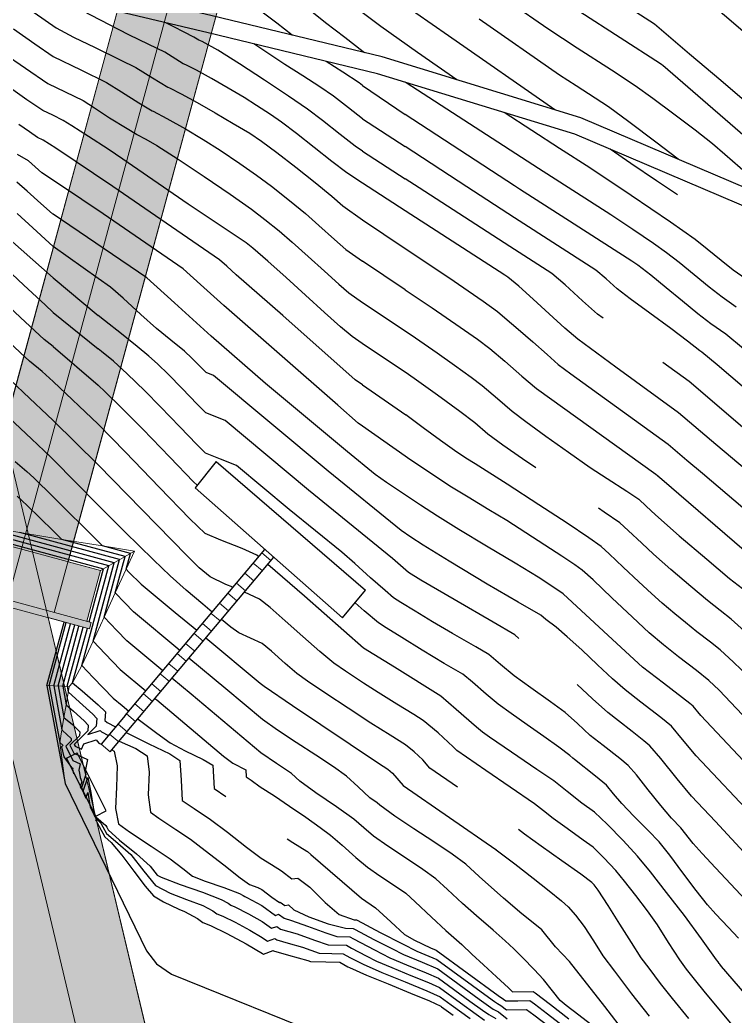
# Model space of a CAD drawing. Extents: x -367 to 63045, y 275 to 109039.
# Drawn here: x 62247.2 to 62279.84, y 108515.49 to 108560.96 of the extents above; entities that cross this region are included whole.
import ezdxf

# ---------------------------------------------------------------- set-up
doc = ezdxf.new("R2010")
doc.units = 0
doc.header["$LTSCALE"] = 25.401856
doc.header["$MEASUREMENT"] = 0
for name, pattern in [('NASCOSTA', [9.525, 6.35, -3.175]), ('TRATTEGGIATA', [19.05, 12.7, -6.35]), ('TRATTOPUNTO2', [12.7, 6.35, -3.175, 0, -3.175])]:
    doc.linetypes.add(name, pattern=pattern)
for name, color, linetype in [('Bâti', 7, 'Continuous'), ('CANALISATION', 2, 'Continuous'), ('curve livello 5m', 7, 'Continuous'), ('LIN010TR', 2, 'NASCOSTA'), ('LIN018CO', 6, 'Continuous'), ('LIN025CO', 7, 'Continuous'), ('Strade', 7, 'Continuous'), ('TRATTCOLO-30', 253, 'Continuous'), ('TRATTCOLO-32', 255, 'Continuous')]:
    doc.layers.add(name, color=color, linetype=linetype)
doc.layers.add('Colori bordi', color=5, linetype='Continuous', plot=False)
doc.layers.add('no_plot', color=5, linetype='Continuous', plot=False)

# ---------------------------------------------------------------- blocks, each defined once
blk = doc.blocks.new('CONTORNO')
at = {"layer": 'Colori bordi', "lineweight": 0, "ltscale": 2, "flags": 128}
blk.add_lwpolyline([(25.446, -93.474), (-6.877, 42.135), (-4.985, 41.623), (-4.907, 41.912), (-5.109, 41.967), (-4.481, 44.283), (-5.968, 44.686), (9.426, 101.471, 0.76503), (-27.561, 123.114)], format="xyb", dxfattribs=at)
blk.add_lwpolyline([(-28.746, 115.78, -0.121281), (-20.708, 100.164), (-8.908, 50.657), (5.179, 102.622, 0.76503), (-24.477, 119.975)], format="xyb", close=True, dxfattribs=at)

msp = doc.modelspace()

# ---------------------------------------------------------------- hatches: boundary and pattern name
at = {"layer": 'TRATTCOLO-30', "linetype": 'Continuous', "lineweight": 0}
h = msp.add_hatch(color=256, dxfattribs=at)
h.dxf.hatch_style = 1
h.paths.add_polyline_path([(62255.618, 108567.60308), (62253.49464, 108568.17871), (62246.45095, 108542.19609), (62247.51741, 108537.7218)])
h.paths.add_polyline_path([(62257.74136, 108567.02745), (62255.618, 108567.60308), (62247.51741, 108537.7218), (62248.48209, 108533.67453), (62250.37377, 108533.1617), (62250.45227, 108533.45125), (62250.24958, 108533.5062), (62250.87754, 108535.82259), (62249.39119, 108536.22553)])
h.paths.add_polyline_path([(62264.78505, 108593.01007, 0.57322675), (62237.94189, 108620.34774), (62238.07891, 108618.10925, -0.5801113), (62262.66169, 108593.5857), (62255.618, 108567.60308), (62257.74136, 108567.02745)])
h.paths.add_polyline_path([(62262.66169, 108593.5857, 0.5801113), (62238.07891, 108618.10925), (62238.2166, 108615.85984, -0.58879846), (62260.53833, 108594.16132), (62253.49464, 108568.17871), (62255.618, 108567.60308)], flags=17)
h.paths.add_polyline_path([(62238.2166, 108615.85984), (62238.07891, 108618.10925, 0.12807728), (62229.34016, 108613.0836), (62222.92094, 108606.77538, -0.01736414), (62224.50007, 108605.05271), (62226.61273, 108607.31883), (62230.88217, 108611.51445, -0.12150113)])
h.paths.add_polyline_path([(62238.07891, 108618.10925), (62237.94189, 108620.34774, 0.13333201), (62227.79815, 108614.65274), (62223.52871, 108610.45712), (62221.40669, 108608.22325, -0.01556613), (62222.92094, 108606.77538), (62229.34016, 108613.0836, -0.12807728)])
h.paths.add_polyline_path([(62222.86049, 108606.71598), (62222.92094, 108606.77538, 0.01556613), (62221.40669, 108608.22325), (62219.28451, 108605.98922, 0.16643137), (62214.67893, 108592.36589), (62216.88055, 108592.71849, -0.19770368)])
h.paths.add_polyline_path([(62222.38489, 108602.78389), (62224.50007, 108605.05271, 0.01736281), (62222.92107, 108606.77525, 0.19880472), (62216.88055, 108592.71849), (62219.08961, 108593.07229, -0.14715619)])
h.paths.add_polyline_path([(62219.09237, 108591.75514, -0.01850569), (62219.08961, 108593.07229), (62216.88055, 108592.71849, 0.01312038), (62216.89405, 108591.66913), (62217.17802, 108584.41134, -0.03208113), (62219.38186, 108584.35616)])
h.paths.add_polyline_path([(62216.89405, 108591.66913, -0.01312038), (62216.88055, 108592.71849), (62214.67893, 108592.36589, 0.00881775), (62214.69574, 108591.58311), (62214.98523, 108584.18412, -0.03208112), (62217.17802, 108584.41134)])
h = msp.add_hatch(color=256, dxfattribs=at)
h.dxf.hatch_style = 1
h.paths.add_polyline_path([(62258.35528, 108492.25288), (62255.35921, 108491.53876), (62267.86702, 108439.0627), (62270.86309, 108439.77682)])
h.paths.add_polyline_path([(62255.35921, 108491.53876), (62252.36314, 108490.82464), (62264.87095, 108438.34858), (62267.86702, 108439.0627)])
h.paths.add_polyline_path([(62243.4551, 108541.48202), (62240.45903, 108540.7679), (62252.36314, 108490.82464), (62255.35921, 108491.53876)])
h.paths.add_polyline_path([(62246.45117, 108542.19614), (62243.4551, 108541.48202), (62255.35921, 108491.53876), (62258.35528, 108492.25288)])

# ---------------------------------------------------------------- linework, layer by layer
at = {"layer": 'Bâti', "color": 2, "linetype": 'Continuous'}
for p, q in [((62256.15037, 108540.81018), (62255.18837, 108539.59818)), ((62256.15037, 108540.81018), (62262.97237, 108534.92318)), ((62255.18837, 108539.59818), (62261.92036, 108533.67218)), ((62252.00161, 108529.20819), (62258.37812, 108536.79032)), ((62252.41536, 108528.86119), (62258.78356, 108536.43343)), ((62261.92036, 108533.67218), (62262.97237, 108534.92318)), ((62252.00161, 108529.20819), (62250.90587, 108527.89351)), ((62251.31936, 108527.54619), (62252.41536, 108528.86119)), ((62249.32336, 108527.26618), (62249.80755, 108527.50928)), ((62250.65436, 108524.61518), (62249.32336, 108527.26618)), ((62251.13855, 108524.85828), (62249.80755, 108527.50928)), ((62250.65436, 108524.61518), (62251.13855, 108524.85828))]:
    msp.add_line(p, q, dxfattribs=at)
at = {"layer": 'CANALISATION', "linetype": 'Continuous', "lineweight": 0}
for p, q in [((62258.64688, 108536.27935), (62258.23339, 108536.62666)), ((62258.26097, 108535.81991), (62257.84748, 108536.16723)), ((62257.87507, 108535.36048), (62257.46158, 108535.7078)), ((62257.48916, 108534.90105), (62257.07567, 108535.24836)), ((62257.10325, 108534.44162), (62256.68977, 108534.78893)), ((62256.71735, 108533.98218), (62256.30386, 108534.3295)), ((62256.33144, 108533.52275), (62255.91795, 108533.87007)), ((62255.94554, 108533.06332), (62255.53205, 108533.41063)), ((62255.55963, 108532.60389), (62255.14614, 108532.9512)), ((62255.17372, 108532.14445), (62254.76024, 108532.49177)), ((62254.78782, 108531.68502), (62254.37433, 108532.03233)), ((62254.40191, 108531.22559), (62253.98842, 108531.5729)), ((62254.01601, 108530.76615), (62253.60252, 108531.11347)), ((62253.6301, 108530.30672), (62253.21661, 108530.65404)), ((62253.24419, 108529.84729), (62252.83071, 108530.1946)), ((62252.85829, 108529.38786), (62252.4448, 108529.73517)), ((62252.47211, 108528.92866), (62252.05862, 108529.27597)), ((62252.08766, 108528.468), (62251.67592, 108528.81384)), ((62251.70351, 108528.00709), (62251.29002, 108528.35441))]:
    msp.add_line(p, q, dxfattribs=at)
at = {"layer": 'curve livello 5m', "color": 2}
for q in [(62249.50516, 108533.39717), (62249.10844, 108528.55117)]:
    msp.add_line((62248.7372, 108530.56435), q, dxfattribs=at)
at = {"layer": 'curve livello 5m', "color": 2, "flags": 128}
for points in [[(62271.61348, 108556.86153), (62266.75437, 108560.23492), (62263.77354, 108562.32335), (62263.27203, 108562.70993), (62262.81238, 108563.06279), (62257.77775, 108566.3869), (62257.5745, 108566.52212), (62257.53691, 108566.54594), (62253.29598, 108569.1476), (62252.45119, 108569.59749), (62251.45859, 108570.10807), (62250.76441, 108570.48452), (62249.80642, 108571.10236), (62248.84818, 108571.76419), (62248.041, 108572.36203), (62247.53621, 108572.78793), (62247.02047, 108573.44268), (62246.45197, 108574.31558), (62246.14089, 108574.95533), (62245.62049, 108576.0921), (62245.17926, 108577.05957)], [(62262.83828, 108554.97675), (62262.49644, 108555.19994), (62261.81021, 108555.72556), (62261.0107, 108556.36306), (62260.32067, 108556.8919), (62259.46292, 108557.48411), (62258.3667, 108558.21259), (62257.22393, 108558.95156), (62256.22653, 108559.57524), (62255.50964, 108559.97974), (62255.36945, 108560.03584), (62255.13924, 108560.17821), (62254.69087, 108560.39706), (62254.21873, 108560.64107), (62253.86205, 108560.83077)], [(62262.83828, 108546.17936), (62262.82106, 108546.19092), (62262.35555, 108546.51614), (62261.83258, 108546.95595), (62261.09691, 108547.61176), (62260.23863, 108548.39094), (62259.34786, 108549.20091), (62258.5147, 108549.94905), (62257.82927, 108550.54276), (62257.52894, 108550.77803), (62254.8823, 108552.55132), (62251.88841, 108554.61089), (62251.22527, 108555.05438), (62250.32908, 108555.63815), (62249.56745, 108556.12782), (62249.16885, 108556.37647), (62248.69192, 108556.60762), (62248.2358, 108556.83014), (62247.51384, 108557.31872), (62246.27489, 108558.17933)], [(62262.83828, 108554.97675), (62264.77851, 108553.71001)], [(62277.20939, 108552.97177), (62276.24907, 108553.61527), (62275.07982, 108554.40396), (62274.1392, 108555.05676)], [(62273.81835, 108547.34337), (62273.56224, 108547.53288), (62272.87184, 108548.13909), (62272.07943, 108548.86351), (62271.47913, 108549.38225), (62269.55617, 108550.61845), (62265.41758, 108553.29277), (62264.77851, 108553.71001)], [(62248.71451, 108549.19037), (62245.78325, 108551.78203)], [(62248.71451, 108549.19037), (62250.76857, 108547.46227)], [(62269.97243, 108532.72714), (62269.78345, 108532.88557), (62268.79908, 108533.46951), (62267.02273, 108534.49637), (62265.48972, 108535.3922), (62264.93504, 108535.73334), (62264.20168, 108536.38051), (62260.37349, 108539.49271), (62256.55747, 108542.67448), (62255.68634, 108543.02243), (62255.29945, 108543.40802), (62254.59122, 108544.14358), (62253.97241, 108544.77606), (62253.47534, 108545.25429), (62253.086, 108545.61387), (62252.54943, 108546.05785), (62251.83563, 108546.62363), (62251.05165, 108547.23839), (62250.76857, 108547.46227)], [(62264.77851, 108544.87499), (62262.83828, 108546.17936)], [(62280.29407, 108542.28048), (62277.74622, 108544.45829), (62276.54858, 108545.32486)], [(62270.74673, 108540.51995), (62270.14102, 108540.9214), (62269.24059, 108541.55535), (62268.55905, 108542.05734), (62267.95577, 108542.57461), (62267.27248, 108543.0905), (62266.25152, 108543.83603), (62265.19917, 108544.58753), (62264.77851, 108544.87499)], [(62248.71451, 108540.89855), (62248.59463, 108541.02104), (62247.7294, 108541.83883), (62245.41036, 108544.0002)], [(62248.71451, 108540.89855), (62250.76857, 108538.80377)], [(62255.97184, 108533.92907), (62255.53899, 108534.28823), (62254.78513, 108534.93399), (62254.05587, 108535.57958), (62253.28927, 108536.31307), (62251.97981, 108537.59869), (62250.76857, 108538.80377)], [(62280.27605, 108533.05266), (62279.66645, 108533.60342), (62279.15836, 108534.00323), (62278.58074, 108534.45508), (62277.82077, 108535.09348), (62276.90709, 108535.87926), (62276.11379, 108536.57669), (62275.57906, 108537.074), (62274.96409, 108537.65567), (62274.58387, 108538.00303), (62273.86954, 108538.49), (62273.59965, 108538.66507)], [(62250.02438, 108531.49055), (62251.25788, 108536.04066), (62243.44006, 108538.16001), (62243.36952, 108537.89981)], [(62267.16494, 108525.94163), (62265.91382, 108526.80457), (62265.59083, 108527.17924), (62265.19471, 108527.54416), (62264.7957, 108527.87203), (62264.10202, 108528.30658), (62263.21465, 108528.85726), (62262.17756, 108529.53564), (62261.16307, 108530.21109), (62260.32959, 108530.77719), (62259.83551, 108531.12752), (62259.29635, 108531.58628), (62258.68252, 108532.13687), (62258.24628, 108532.49575), (62257.72404, 108532.73434), (62257.19476, 108532.97507), (62256.81914, 108533.24627), (62256.38998, 108533.5873)], [(62250.02438, 108531.49055), (62250.54521, 108530.94038), (62251.45904, 108529.9971), (62251.45904, 108529.9971), (62251.86377, 108529.66015), (62252.16719, 108529.40508)], [(62289.22848, 108512.37942), (62285.87711, 108516.33888), (62285.4518, 108516.85421), (62285.09327, 108517.3402), (62283.76276, 108518.95065), (62281.71887, 108521.37706), (62278.94731, 108524.36083), (62277.84607, 108525.52564), (62277.19414, 108526.31193), (62276.44988, 108527.2367), (62275.94986, 108527.82547), (62275.67377, 108528.05182), (62275.13887, 108528.47817), (62274.51765, 108528.95898), (62274.02821, 108529.3395), (62273.32705, 108529.97102), (62272.63457, 108530.61782)], [(62252.58054, 108529.0576), (62252.60047, 108529.04085), (62253.43969, 108528.39864), (62254.05143, 108527.96217), (62254.05143, 108527.96217), (62254.74585, 108527.5963), (62255.56198, 108527.1994), (62256.00083, 108526.94256), (62256.00083, 108526.94256), (62256.03398, 108526.41295), (62256.0639, 108525.87022), (62256.0639, 108525.87022), (62256.60215, 108525.50541)], [(62277.73302, 108515.37874), (62276.98351, 108516.28258), (62276.43991, 108516.97617), (62275.91298, 108517.66538), (62275.56078, 108518.14344), (62275.10597, 108518.83701), (62274.57747, 108519.68735), (62274.04892, 108520.53775), (62273.594, 108521.23152), (62273.4025, 108521.48203), (62273.29835, 108521.58855), (62272.80035, 108521.9605), (62271.93723, 108522.57298), (62270.98834, 108523.24425), (62270.23302, 108523.79254), (62269.95934, 108524.0087)], [(62259.39499, 108523.57039), (62259.65317, 108523.4155), (62260.2966, 108523.00725), (62260.2966, 108523.00725), (62260.31341, 108522.99398), (62260.32326, 108522.99514), (62260.47463, 108522.86225), (62262.7882, 108520.86529), (62263.43324, 108520.42416), (62264.12389, 108519.78197), (62264.74582, 108519.21313), (62264.74582, 108519.21313), (62265.20938, 108518.95682), (62265.93519, 108518.59885), (62265.93519, 108518.59885), (62266.1947, 108518.48914), (62269.02002, 108516.43081), (62269.14016, 108516.34479), (62269.20241, 108516.30136), (62269.2681, 108516.26456), (62269.38111, 108516.17443), (62269.92119, 108516.18562), (62270.46952, 108516.19958), (62270.46952, 108516.19958), (62270.68547, 108516.04466), (62271.28504, 108515.58832), (62272.00425, 108515.03011)]]:
    msp.add_lwpolyline(points, dxfattribs=at)
at = {"layer": 'LIN010TR', "linetype": 'TRATTOPUNTO2', "lineweight": 0, "ltscale": 5}
msp.add_line((62246.41623, 108533.65966), (62262.66173, 108593.58567), dxfattribs=at)
at = {"layer": 'LIN010TR', "linetype": 'TRATTOPUNTO2', "lineweight": 0, "ltscale": 5, "flags": 128}
msp.add_lwpolyline([(62244.1533, 108538.5519), (62273.94391, 108413.56645)], dxfattribs=at)
at = {"layer": 'LIN018CO', "color": 2, "lineweight": 0}
for p, q in [((62247.19563, 108537.55634), (62245.06773, 108537.92598)), ((62247.19563, 108537.55634), (62249.10692, 108537.24542)), ((62249.10692, 108537.24542), (62250.97003, 108536.94757)), ((62252.42873, 108536.71208), (62250.97003, 108536.94757)), ((62250.87757, 108535.82257), (62252.42873, 108536.71208)), ((62252.04384, 108535.88233), (62252.42873, 108536.71208)), ((62251.54521, 108534.8074), (62252.04384, 108535.88233)), ((62251.03873, 108533.70346), (62251.54521, 108534.8074)), ((62250.53155, 108532.59701), (62251.03873, 108533.70346)), ((62250.02438, 108531.49055), (62250.53155, 108532.59701)), ((62249.60229, 108530.69791), (62250.02438, 108531.49055)), ((62248.42981, 108530.57702), (62249.44281, 108530.53527)), ((62249.30316, 108529.70095), (62249.44281, 108530.53527)), ((62249.44281, 108530.53527), (62249.60229, 108530.69791)), ((62249.20638, 108529.12292), (62249.30316, 108529.70095)), ((62249.10844, 108528.55117), (62249.20638, 108529.12292)), ((62249.0117, 108527.97132), (62249.10844, 108528.55117)), ((62249.25406, 108526.10721), (62249.0117, 108527.97132))]:
    msp.add_line(p, q, dxfattribs=at)
at = {"layer": 'LIN025CO', "linetype": 'TRATTEGGIATA', "lineweight": 0, "ltscale": 2}
for p, q in [((62244.51655, 108535.06037), (62260.53837, 108594.1613)), ((62248.76326, 108533.90912), (62264.78508, 108593.01005)), ((62234.65089, 108591.70293), (62280.96093, 108397.4108))]:
    msp.add_line(p, q, dxfattribs=at)
at = {"layer": 'LIN025CO', "linetype": 'Continuous', "lineweight": 0}
for p, q in [((62243.65815, 108537.7797), (62250.87757, 108535.82257)), ((62250.24962, 108533.50618), (62250.87757, 108535.82257)), ((62242.82751, 108535.51825), (62250.4523, 108533.45123)), ((62242.74902, 108535.2287), (62250.37381, 108533.16168)), ((62250.37381, 108533.16168), (62250.4523, 108533.45123))]:
    msp.add_line(p, q, dxfattribs=at)
at = {"layer": 'LIN025CO', "color": 2, "linetype": 'Continuous', "lineweight": 0}
msp.add_line((62250.90587, 108527.89351), (62251.31936, 108527.54619), dxfattribs=at)
at = {"layer": 'no_plot'}
for p, q in [((62243.58076, 108537.91465), (62251.01252, 108535.89995)), ((62250.35578, 108533.4774), (62251.01252, 108535.89995)), ((62248.53227, 108530.5728), (62249.31213, 108533.44949)), ((62248.94213, 108530.55591), (62249.69819, 108533.34484)), ((62249.14706, 108530.54746), (62249.89122, 108533.29251)), ((62249.35199, 108530.53902), (62250.08426, 108533.24018)), ((62249.60229, 108530.69791), (62250.27729, 108533.18785)), ((62248.53227, 108530.5728), (62249.01205, 108527.97101)), ((62248.94213, 108530.55591), (62249.20638, 108529.12292)), ((62249.14706, 108530.54746), (62249.30316, 108529.70095)), ((62249.35199, 108530.53902), (62249.39993, 108530.27906))]:
    msp.add_line(p, q, dxfattribs=at)
at = {"layer": 'no_plot', "flags": 128}
for points in [[(62267.14229, 108558.2333), (62265.34556, 108559.48067), (62263.66527, 108560.65791), (62262.88615, 108561.25373), (62261.98212, 108561.95968), (62261.29479, 108562.48158), (62261.29479, 108562.48158), (62260.3443, 108563.14733), (62259.35636, 108563.81872), (62258.43019, 108564.43022), (62257.66503, 108564.91632), (62257.16012, 108565.21149), (62257.16012, 108565.21149), (62257.12855, 108565.22396), (62253.95113, 108567.17575), (62251.89504, 108568.43708), (62251.25458, 108568.77368), (62250.69447, 108569.0711), (62250.69447, 108569.0711), (62247.201, 108571.56379), (62245.90513, 108572.47977)], [(62246.42353, 108570.59655), (62247.23032, 108570.03797), (62248.09451, 108569.44443), (62248.94797, 108568.85543), (62249.72258, 108568.31047), (62250.35019, 108567.84907), (62250.49817, 108567.72679), (62250.58729, 108567.65904), (62250.81153, 108567.53141), (62252.29343, 108566.62742), (62254.13674, 108565.48018), (62255.79386, 108564.45164), (62256.7172, 108563.90375), (62256.78123, 108563.87844), (62257.27083, 108563.58762), (62258.02698, 108563.09919), (62258.90925, 108562.50586), (62259.77719, 108561.90036), (62260.36282, 108561.46254), (62261.15126, 108560.85152), (62262.02488, 108560.16862), (62262.86601, 108559.51517), (62262.91885, 108559.4752)], [(62290.88551, 108552.47752), (62289.5328, 108553.57538), (62289.08778, 108553.9357), (62288.3712, 108554.57614), (62287.76745, 108555.11128), (62287.76745, 108555.11128), (62287.16826, 108555.55791), (62286.38365, 108556.11241), (62285.5075, 108556.71069), (62284.63369, 108557.28864), (62283.85607, 108557.78216), (62283.85607, 108557.78216), (62283.11446, 108558.18915), (62282.46435, 108558.55108), (62282.46435, 108558.55108), (62280.30519, 108560.35738), (62275.58841, 108564.39862)], [(62244.47466, 108563.75078), (62247.84831, 108561.3011), (62248.84959, 108560.59338), (62249.64275, 108560.17774), (62250.62376, 108559.69766), (62251.76582, 108559.14733), (62252.48245, 108558.79164), (62253.2472, 108558.31618), (62253.94048, 108557.89), (62254.02048, 108557.85799), (62254.55961, 108557.58203), (62255.28412, 108557.18736), (62256.10593, 108556.72366), (62256.937, 108556.24062), (62257.68928, 108555.78792), (62258.22151, 108555.43132), (62258.92164, 108554.90758), (62259.78969, 108554.23583), (62260.67535, 108553.53383), (62261.4283, 108552.91932), (62261.93241, 108552.47085), (62262.83828, 108551.83798)], [(62290.82504, 108549.24045), (62290.35152, 108549.45673), (62290.22018, 108549.53988), (62289.96523, 108549.74623), (62288.23436, 108551.151), (62287.13537, 108552.0408), (62286.51695, 108552.5835), (62285.74293, 108553.27974), (62284.95702, 108553.98701), (62284.3029, 108554.56276), (62284.3029, 108554.56276), (62284.03459, 108554.7835), (62283.32342, 108555.17333), (62282.46653, 108555.59067), (62281.77647, 108555.97201), (62281.77647, 108555.97201), (62279.19008, 108558.20032), (62277.76261, 108559.3945), (62276.15614, 108560.77088), (62271.73404, 108563.63544)], [(62290.30681, 108548.14294), (62289.79165, 108548.36253), (62289.28838, 108548.60812), (62289.28838, 108548.60812), (62289.00589, 108548.78696), (62288.45755, 108549.23076), (62287.58514, 108549.93881), (62286.15917, 108551.09335), (62285.67112, 108551.52423), (62285.0752, 108552.06131), (62284.56331, 108552.51426), (62284.56331, 108552.51426), (62283.86382, 108553.10486), (62283.2522, 108553.60804), (62282.91193, 108553.87285), (62282.91193, 108553.87285), (62282.17288, 108554.26088), (62281.44921, 108554.64272), (62281.44921, 108554.64272), (62276.53692, 108558.87491), (62276.49132, 108558.91306), (62276.44001, 108558.95702), (62270.91266, 108562.53753)], [(62262.83828, 108553.50777), (62262.11647, 108553.97903), (62261.43821, 108554.49266), (62260.6298, 108555.13493), (62259.81992, 108555.77843), (62259.13725, 108556.29579), (62259.13725, 108556.29579), (62258.63277, 108556.64132), (62257.99853, 108557.057), (62257.42481, 108557.41814), (62257.42481, 108557.41814), (62256.7066, 108557.84525), (62255.94078, 108558.28464), (62255.25204, 108558.66596), (62254.76506, 108558.91886), (62254.76506, 108558.91886), (62254.65497, 108558.96292), (62253.81085, 108559.48492), (62253.07492, 108559.84565), (62252.16681, 108560.2874), (62252.16681, 108560.2874), (62250.43561, 108561.1821), (62248.8376, 108562.03199)], [(62283.43853, 108551.63237), (62282.93521, 108552.05072), (62282.1983, 108552.64916), (62281.78928, 108552.9622), (62281.78928, 108552.9622), (62281.12194, 108553.31343), (62280.72187, 108553.64087), (62280.0784, 108554.20559), (62279.37728, 108554.82344), (62278.80425, 108555.31025), (62278.80425, 108555.31025), (62278.01265, 108555.93126), (62277.05119, 108556.66244), (62276.08509, 108557.37966), (62275.27956, 108557.95876), (62275.27956, 108557.95876), (62274.19663, 108558.67079), (62272.63101, 108559.67637), (62271.29347, 108560.5483), (62271.29347, 108560.5483), (62269.57199, 108561.74342)], [(62259.62708, 108560.26827), (62258.92975, 108560.81527), (62258.2596, 108561.31915)], [(62277.24175, 108554.60426), (62276.22122, 108555.38375), (62274.99869, 108556.30947), (62274.06983, 108556.98833), (62273.46187, 108557.38806), (62272.58293, 108557.9526), (62271.83202, 108558.44211), (62271.83202, 108558.44211), (62268.16318, 108560.98917)], [(62246.90385, 108560.54875), (62247.86897, 108559.86659), (62248.70691, 108559.29046), (62249.96904, 108558.67679), (62251.15406, 108558.09836), (62251.83998, 108557.67999), (62252.63035, 108557.1732), (62253.22599, 108556.81708), (62253.27589, 108556.79711), (62253.90402, 108556.46716), (62254.75162, 108555.98892), (62255.56441, 108555.50585), (62256.3319, 108555.01371), (62257.23051, 108554.41162), (62257.99065, 108553.88022), (62258.67336, 108553.36586), (62259.50223, 108552.71657), (62260.22862, 108552.12713), (62260.84757, 108551.58021), (62261.56046, 108550.9325), (62262.07346, 108550.48595), (62262.83828, 108549.95162)], [(62246.42601, 108559.46659), (62248.47135, 108558.0603), (62249.25562, 108557.6777), (62250.07566, 108557.28026), (62250.59883, 108556.94495), (62251.29027, 108556.49937), (62252.08559, 108556.0025), (62252.51151, 108555.74416), (62252.53131, 108555.73623), (62252.9442, 108555.51419), (62253.43953, 108555.22378), (62254.42387, 108554.59745), (62255.60703, 108553.81577), (62256.78651, 108553.01443), (62257.75979, 108552.32912), (62258.38044, 108551.85598), (62259.02895, 108551.33495), (62259.62233, 108550.8184), (62260.34717, 108550.16411), (62261.09387, 108549.48471), (62261.75284, 108548.89281), (62262.2145, 108548.50104), (62262.83828, 108548.06525)], [(62262.83828, 108556.45049), (62262.1916, 108556.95329), (62261.50409, 108557.48801), (62261.50409, 108557.48801), (62260.88336, 108557.90961), (62260.11175, 108558.40834), (62259.28739, 108558.93427), (62258.50835, 108559.43748), (62257.87273, 108559.86805), (62257.87273, 108559.86805), (62257.87273, 108559.86805)], [(62262.83829, 108557.96688), (62262.68751, 108558.08413), (62261.93969, 108558.57451), (62261.18224, 108559.0707)], [(62264.77851, 108558.14203), (62264.83095, 108558.10563), (62270.87265, 108554.19183), (62274.16582, 108552.08439), (62275.16922, 108551.41351), (62276.1132, 108550.76992), (62276.71456, 108550.3467), (62277.28428, 108549.90024), (62277.97191, 108549.33695), (62278.66347, 108548.77028), (62279.24493, 108548.31364), (62279.89584, 108547.86566)], [(62262.83829, 108557.96688), (62264.77851, 108556.64798)], [(62280.34729, 108549.1271), (62279.75187, 108549.54253), (62279.75187, 108549.54253), (62279.20128, 108549.97931), (62278.56307, 108550.50388), (62278.022, 108550.93242), (62278.022, 108550.93242), (62276.88657, 108551.73149), (62275.10426, 108552.94665), (62273.20975, 108554.21334), (62273.20975, 108554.21334), (62271.83122, 108555.09552), (62269.30214, 108556.73385)], [(62262.83828, 108556.45049), (62264.77851, 108555.179)], [(62280.22397, 108545.95314), (62279.42478, 108546.61131), (62279.42478, 108546.61131), (62278.73799, 108547.08475), (62278.14205, 108547.54926), (62277.43416, 108548.12559), (62276.69116, 108548.73728), (62275.98986, 108549.3079), (62275.40713, 108549.76098), (62275.40713, 108549.76098), (62275.1219, 108549.95544), (62272.5024, 108551.63178), (62269.99818, 108553.24164), (62269.77498, 108553.38587), (62264.77851, 108556.64798)], [(62262.83828, 108544.29843), (62262.4966, 108544.53123), (62262.4966, 108544.53123), (62259.19565, 108547.46779), (62257.06504, 108549.3306), (62256.6335, 108549.72114), (62256.31173, 108550.01092), (62256.31173, 108550.01092), (62251.44115, 108553.3615), (62248.83905, 108555.10172), (62248.26205, 108555.47268), (62248.00025, 108555.59997), (62247.63005, 108555.85343), (62247.14846, 108556.18562)], [(62281.62143, 108542.98836), (62279.02087, 108545.21122), (62278.33034, 108545.78742), (62278.23105, 108545.85587), (62277.67496, 108546.30266), (62276.9058, 108546.87744), (62275.94999, 108547.5755), (62275.05263, 108548.23209), (62274.4588, 108548.68245), (62274.4588, 108548.68245), (62273.9494, 108549.13665), (62273.48727, 108549.54496), (62273.48727, 108549.54496), (62269.77717, 108551.93004), (62267.59628, 108553.33932), (62264.77851, 108555.179)], [(62249.04951, 108553.41246), (62248.20066, 108553.98015), (62247.58351, 108554.52827), (62247.08323, 108554.81501)], [(62248.71451, 108552.08799), (62248.67984, 108552.11119), (62248.14363, 108552.57866), (62247.53345, 108553.14509), (62247.05092, 108553.55788)], [(62262.83828, 108542.41026), (62262.63764, 108542.54633), (62261.71489, 108543.36722), (62256.49644, 108547.92975), (62255.43947, 108548.88628), (62254.65138, 108549.59604), (62254.65138, 108549.59604), (62250.99388, 108552.11211), (62249.04951, 108553.41246)], [(62264.77851, 108552.25133), (62262.83828, 108553.50777)], [(62280.39386, 108540.3834), (62278.96671, 108541.5726), (62277.26588, 108543.0264), (62274.39722, 108545.10206), (62272.66569, 108546.3833), (62272.07443, 108546.89155), (62271.3619, 108547.53659), (62270.62553, 108548.21112), (62269.96274, 108548.80787), (62269.47098, 108549.21954), (62269.47098, 108549.21954), (62269.33517, 108549.30685), (62264.77851, 108552.25133)], [(62248.71451, 108550.62258), (62248.53108, 108550.77955), (62247.78972, 108551.46471), (62247.07284, 108552.12495)], [(62282.68297, 108524.54), (62278.27465, 108529.2028), (62277.92259, 108529.62979), (62277.77202, 108529.75098), (62276.56941, 108530.68178), (62275.6219, 108531.41841), (62275.6219, 108531.41841), (62274.24593, 108532.67147), (62271.99728, 108534.76789), (62271.56958, 108535.05807), (62270.85876, 108535.51575), (62270.85876, 108535.51575), (62269.79735, 108536.16595), (62268.49882, 108536.94306), (62267.22801, 108537.70407), (62266.24979, 108538.30598), (62266.24979, 108538.30598), (62265.47486, 108538.80892), (62264.65576, 108539.35358), (62263.92531, 108539.85067), (62263.41633, 108540.2109), (62263.41633, 108540.2109), (62262.14905, 108541.24116), (62258.40957, 108544.35911), (62255.92785, 108546.5289), (62255.92785, 108546.5289), (62254.24545, 108548.05143), (62252.99102, 108549.18117), (62252.99102, 108549.18117), (62248.71451, 108552.08799)], [(62262.83828, 108551.83798), (62264.77851, 108550.53162)], [(62250.76857, 108549.15297), (62248.71451, 108550.62258)], [(62264.77851, 108550.53162), (62264.78664, 108550.52617), (62266.76743, 108549.19973), (62268.3484, 108548.11936), (62268.99751, 108547.64537), (62269.33691, 108547.36095), (62269.93423, 108546.84879), (62270.61029, 108546.26254), (62271.26255, 108545.68234), (62271.76914, 108545.23372), (62272.35016, 108544.8038), (62276.78555, 108541.59451), (62277.63935, 108540.86471), (62278.35577, 108540.26775), (62280.19483, 108538.69829)], [(62264.77851, 108548.64735), (62262.83828, 108549.95162)], [(62248.71451, 108547.61256), (62248.34511, 108547.95238), (62247.38127, 108548.85643), (62246.54785, 108549.62975)], [(62280.81514, 108524.45041), (62278.06036, 108527.36422), (62277.44764, 108528.11179), (62276.93622, 108528.72763), (62276.93622, 108528.72763), (62276.45545, 108529.11457), (62275.54353, 108529.82038), (62274.82506, 108530.37895), (62274.82506, 108530.37895), (62274.24901, 108530.88817), (62273.55819, 108531.52754), (62272.84049, 108532.19907), (62272.18382, 108532.80476), (62271.67609, 108533.24663), (62271.67609, 108533.24663), (62271.20499, 108533.58524), (62270.97064, 108533.78172), (62269.94151, 108534.38454), (62268.53198, 108535.20538), (62268.53198, 108535.20538), (62266.78942, 108536.25134), (62265.60117, 108536.97967), (62265.60117, 108536.97967), (62265.03754, 108537.35009), (62264.59929, 108537.65323), (62264.59929, 108537.65323), (62261.26127, 108540.36694), (62256.03139, 108544.72757), (62255.69999, 108544.85994), (62255.04797, 108545.52706), (62254.71076, 108545.84578), (62254.08675, 108546.34626), (62253.42312, 108546.87658), (62253.42312, 108546.87658), (62252.71836, 108547.50915), (62251.90673, 108548.25708), (62251.33067, 108548.76629), (62251.33067, 108548.76629), (62250.76857, 108549.15297)], [(62248.71451, 108546.04846), (62248.30549, 108546.37565), (62248.30549, 108546.37565), (62247.21488, 108547.37882), (62245.56876, 108548.9231)], [(62264.77851, 108548.64735), (62266.01111, 108547.82194), (62267.29866, 108546.94208), (62268.07625, 108546.38362), (62268.65027, 108545.95512), (62269.32686, 108545.38258), (62270.10935, 108544.69531), (62270.76934, 108544.13818), (62276.22209, 108540.22277), (62276.30521, 108540.16262), (62276.31199, 108540.15683), (62276.31767, 108540.1521), (62276.49374, 108540.00073), (62280.59508, 108536.47352)], [(62262.83828, 108548.06525), (62264.77851, 108546.76309)], [(62248.71451, 108547.61256), (62250.76857, 108545.94555)], [(62264.77851, 108546.76309), (62265.25479, 108546.44415), (62266.24891, 108545.7648), (62267.03308, 108545.20482), (62267.79386, 108544.64929), (62268.30302, 108544.26486), (62268.98961, 108543.67575), (62269.6642, 108543.09776), (62270.28768, 108542.62874), (62271.20194, 108541.96513), (62272.23968, 108541.22708), (62273.23356, 108540.53474), (62274.00396, 108540.02725), (62274.90231, 108539.44668), (62275.44607, 108539.08141), (62275.78373, 108538.76827), (62276.20796, 108538.37111), (62277.29485, 108537.41556), (62278.54668, 108536.33897), (62279.58791, 108535.4643), (62280.17514, 108535.00367)], [(62248.71451, 108544.45917), (62248.21173, 108544.91812), (62248.21173, 108544.91812), (62247.63048, 108545.38343), (62247.21642, 108545.76429), (62246.59147, 108546.35058)], [(62248.71451, 108546.04846), (62250.76857, 108544.28581)], [(62280.32054, 108520.79188), (62279.64866, 108521.50725), (62278.95069, 108522.2458), (62278.33808, 108522.90039), (62277.92229, 108523.36391), (62277.92229, 108523.36391), (62277.3719, 108524.08391), (62276.94245, 108524.52312), (62276.45963, 108525.09716), (62275.88013, 108525.81959), (62275.33705, 108526.49383), (62274.96349, 108526.9233), (62274.96349, 108526.9233), (62274.57499, 108527.24183), (62273.8223, 108527.84176), (62273.8223, 108527.84176), (62273.23137, 108528.30004), (62272.64136, 108528.8388), (62272.09003, 108529.33942), (62272.09003, 108529.33942), (62271.41647, 108529.83404), (62270.51666, 108530.46453), (62269.75689, 108531.01636), (62269.75689, 108531.01636), (62269.13552, 108531.54001), (62268.59626, 108531.98943), (62268.59626, 108531.98943), (62268.00722, 108532.33885), (62266.94427, 108532.95332), (62266.02693, 108533.48937), (62266.02693, 108533.48937), (62265.23644, 108533.96725), (62264.57749, 108534.37251), (62264.24777, 108534.58358), (62264.24777, 108534.58358), (62263.86279, 108534.91184), (62263.20579, 108535.49819), (62262.48172, 108536.14619), (62261.89553, 108536.65938), (62261.89553, 108536.65938), (62259.48571, 108538.61849), (62257.08355, 108540.62139), (62256.35811, 108540.90769), (62255.67269, 108541.18493), (62255.67269, 108541.18493), (62255.27752, 108541.5715), (62254.49605, 108542.38008), (62253.60894, 108543.30111), (62252.89686, 108544.02505), (62252.89686, 108544.02505), (62252.09181, 108544.79959), (62251.46124, 108545.38195), (62251.46124, 108545.38195), (62250.91849, 108545.82786), (62250.76857, 108545.94555)], [(62248.71451, 108542.67532), (62247.3605, 108543.95509), (62246.71224, 108544.55927)], [(62248.71451, 108544.45917), (62250.76857, 108542.49984)], [(62255.28205, 108539.71621), (62255.11269, 108539.88188), (62254.03227, 108540.99978), (62252.8058, 108542.27316), (62251.8213, 108543.27405), (62251.8213, 108543.27405), (62251.08924, 108543.98272), (62250.76857, 108544.28581)], [(62262.83828, 108544.29843), (62264.81253, 108542.9313)], [(62248.71451, 108542.67532), (62250.76857, 108540.64968)], [(62280.46909, 108530.9673), (62279.76523, 108531.64689), (62279.15777, 108532.20317), (62279.15777, 108532.20317), (62278.72071, 108532.55137), (62278.1008, 108533.03016), (62277.57357, 108533.44586), (62277.57357, 108533.44586), (62277.09486, 108533.84799), (62276.51933, 108534.34296), (62276.01963, 108534.78227), (62276.01963, 108534.78227), (62275.44702, 108535.31192), (62274.74011, 108535.98016), (62274.09846, 108536.58504), (62273.72168, 108536.92465), (62273.72168, 108536.92465), (62273.16743, 108537.31858), (62272.17756, 108537.98373), (62270.89, 108538.82948), (62269.44272, 108539.76522), (62267.97366, 108540.70033), (62267.97366, 108540.70033), (62267.54704, 108540.9586), (62267.04032, 108541.29927), (62266.39944, 108541.76138), (62265.60969, 108542.34354), (62264.81253, 108542.9313), (62264.77851, 108542.95588)], [(62258.09593, 108536.45477), (62258.01254, 108536.52656), (62257.34146, 108536.83246), (62256.36544, 108537.21881), (62255.64539, 108537.50992), (62255.64539, 108537.50992), (62254.94786, 108538.19226), (62253.56849, 108539.61949), (62252.00265, 108541.24521), (62250.76857, 108542.49984)], [(62264.7785, 108541.04382), (62262.83828, 108542.41026)], [(62284.12617, 108525.07128), (62279.11112, 108530.36748), (62278.64909, 108530.80292), (62278.0745, 108531.26069), (62277.25952, 108531.89013), (62276.5664, 108532.43664), (62276.5664, 108532.43664), (62275.92547, 108532.98785), (62275.16148, 108533.69453), (62274.21829, 108534.5861), (62273.3622, 108535.39315), (62272.85948, 108535.84627), (62272.85948, 108535.84627), (62272.52747, 108536.08225), (62271.9345, 108536.4807), (62271.1632, 108536.98733), (62270.29623, 108537.54788), (62269.41621, 108538.10804), (62269.41621, 108538.10804), (62268.60718, 108538.60089), (62267.65359, 108539.1707), (62266.89842, 108539.63229), (62266.89842, 108539.63229), (62265.9999, 108540.22089), (62264.89226, 108540.96555), (62264.7785, 108541.04382)], [(62246.98244, 108540.79821), (62247.5126, 108540.3458), (62247.5126, 108540.3458), (62247.82992, 108540.0626), (62248.71451, 108539.18508)], [(62256.92152, 108535.05832), (62256.58892, 108535.19398), (62255.88568, 108535.53393), (62255.88568, 108535.53393), (62255.38013, 108535.95341), (62254.81069, 108536.51249), (62252.09014, 108539.29925), (62250.76857, 108540.64968)], [(62248.71451, 108537.63646), (62247.52955, 108538.7943), (62247.06534, 108539.2143)], [(62248.71451, 108539.18508), (62250.76856, 108537.14742)], [(62250.53155, 108532.59701), (62251.50325, 108536.18136), (62245.06773, 108537.92598)], [(62249.10692, 108537.24542), (62248.71451, 108537.63646)], [(62251.03873, 108533.70346), (62251.74861, 108536.32206), (62247.19563, 108537.55634)], [(62251.54521, 108534.8074), (62251.99397, 108536.46277), (62249.10692, 108537.24542)], [(62250.76856, 108537.14742), (62250.97003, 108536.94757)], [(62252.04384, 108535.88233), (62252.23933, 108536.60347), (62250.97003, 108536.94757)], [(62252.04384, 108535.88233), (62252.17428, 108535.75293), (62252.73161, 108535.20576), (62254.28726, 108533.91495), (62255.27111, 108533.09586)], [(62281.44507, 108515.17886), (62279.22633, 108517.75539), (62279.13817, 108517.86127), (62279.11283, 108517.89184), (62279.06471, 108517.95477), (62278.9982, 108518.0592), (62278.31585, 108519.01086), (62277.52691, 108520.07244), (62276.71805, 108521.13056), (62275.97592, 108522.07186), (62275.3872, 108522.78297), (62275.3872, 108522.78297), (62274.73513, 108523.49778), (62274.0077, 108524.24175), (62273.42316, 108524.79167), (62273.42316, 108524.79167), (62272.8419, 108525.20959), (62272.17813, 108525.73483), (62271.56613, 108526.21723), (62271.56613, 108526.21723), (62270.79752, 108526.74656), (62269.6279, 108527.5356), (62268.62586, 108528.2196), (62268.62586, 108528.2196), (62268.3088, 108528.44748), (62268.03384, 108528.67801), (62267.10565, 108529.48873), (62266.41455, 108530.08887), (62266.41455, 108530.08887), (62264.29675, 108531.40858), (62262.87323, 108532.28406), (62260.19301, 108534.6493), (62258.50518, 108536.10243)], [(62254.49544, 108532.17353), (62252.37758, 108533.93671), (62251.98368, 108534.34738), (62251.54521, 108534.8074)], [(62279.78315, 108515.00156), (62278.4356, 108516.62001), (62278.04817, 108517.08721), (62277.62481, 108517.63083), (62277.31274, 108518.04911), (62277.31274, 108518.04911), (62276.80446, 108518.84717), (62276.2961, 108519.64536), (62276.2961, 108519.64536), (62275.83646, 108520.28306), (62275.30696, 108520.98788), (62274.79672, 108521.64322), (62274.39485, 108522.1325), (62274.39485, 108522.1325), (62273.8578, 108522.71014), (62273.36075, 108523.19011), (62273.36075, 108523.19011), (62272.90933, 108523.52223), (62272.17028, 108524.04463), (62271.53746, 108524.50107), (62271.53746, 108524.50107), (62271.09465, 108524.85145), (62270.68638, 108525.17327), (62270.68638, 108525.17327), (62268.45656, 108526.69181), (62267.13336, 108527.60447), (62266.97938, 108527.78308), (62266.29475, 108528.41377), (62265.60512, 108528.98045), (62265.60512, 108528.98045), (62265.17637, 108529.25664), (62264.40621, 108529.7315), (62263.55236, 108530.25654), (62262.87254, 108530.68326), (62262.87254, 108530.68326), (62262.05167, 108531.22495), (62261.5205, 108531.59163), (62261.5205, 108531.59163), (62260.87949, 108532.12158), (62260.10361, 108532.80919), (62259.30912, 108533.52378), (62258.6123, 108534.13466), (62258.12941, 108534.51116), (62258.12941, 108534.51116), (62257.44654, 108534.84362)], [(62279.99087, 108519.03652), (62279.52161, 108519.54447), (62278.96769, 108520.13123), (62278.57777, 108520.55782), (62278.57777, 108520.55782), (62278.06148, 108521.21429), (62277.45585, 108522.02863), (62276.86163, 108522.82647), (62276.37955, 108523.43344), (62276.37955, 108523.43344), (62275.8793, 108523.95628), (62275.21799, 108524.61463), (62274.66435, 108525.18764), (62274.66435, 108525.18764), (62274.29544, 108525.63786), (62273.97712, 108526.02114), (62273.97712, 108526.02114), (62273.47621, 108526.43183), (62272.50573, 108527.20536), (62272.50573, 108527.20536), (62272.43453, 108527.26058), (62272.29701, 108527.38581), (62271.79828, 108527.76139), (62271.11181, 108528.24862), (62270.34829, 108528.78267), (62269.61841, 108529.29872), (62269.03284, 108529.73192), (62269.03284, 108529.73192), (62268.4848, 108530.18791), (62267.855, 108530.72961), (62267.40908, 108531.09328), (62267.40908, 108531.09328), (62266.56413, 108531.58655), (62265.55546, 108532.1951), (62264.62477, 108532.76355), (62263.91285, 108533.20532), (62263.5605, 108533.43382), (62263.5605, 108533.43382), (62262.91057, 108533.98799), (62262.49661, 108534.35743)], [(62253.71976, 108531.25119), (62252.0714, 108532.6235), (62251.61991, 108533.08954), (62251.03873, 108533.70346)], [(62255.68612, 108532.75035), (62258.16351, 108530.68786), (62258.34033, 108530.53922), (62259.63159, 108529.66836), (62263.55676, 108527.03126), (62263.98627, 108526.76361), (62264.20228, 108526.5754), (62264.69429, 108526.00468), (62268.92243, 108523.08839), (62268.92688, 108523.08535), (62268.92858, 108523.08401), (62268.94296, 108523.07368), (62269.78762, 108522.42913), (62270.61692, 108521.78444), (62271.35209, 108521.20202), (62271.91437, 108520.74425), (62272.22498, 108520.47356), (62272.22498, 108520.47356), (62272.56239, 108520.08561), (62272.95725, 108519.57483), (62272.95725, 108519.57483), (62273.37162, 108518.92604), (62273.80881, 108518.23778), (62273.80881, 108518.23778), (62274.33116, 108517.52877), (62275.11265, 108516.50661), (62275.91885, 108515.47796)], [(62250.53155, 108532.59701), (62251.08256, 108532.01496), (62251.76522, 108531.3103), (62251.76522, 108531.3103), (62252.94409, 108530.32886)], [(62274.85419, 108514.67333), (62273.90107, 108515.91996), (62272.27704, 108517.9817), (62271.6503, 108518.65138), (62271.0241, 108519.41993), (62270.61709, 108519.74462), (62270.10156, 108520.15079), (62269.26688, 108520.87546), (62268.16401, 108521.85698), (62267.55495, 108522.41892), (62266.92367, 108522.87803), (62266.09012, 108523.43689), (62265.17861, 108524.03538), (62264.31347, 108524.61334), (62263.61899, 108525.11065), (62263.49823, 108525.21488), (62263.17219, 108525.44331), (62262.63291, 108525.94377), (62262.10516, 108526.43197), (62261.51013, 108526.85985), (62260.69972, 108527.39643), (62259.80269, 108527.97814), (62258.94779, 108528.54141), (62258.26378, 108529.02269), (62256.58857, 108530.43093), (62254.91045, 108531.82802)], [(62273.44505, 108514.96155), (62272.70337, 108515.52662), (62272.13644, 108515.96814), (62271.85644, 108516.19983), (62271.5125, 108516.63261), (62271.103, 108517.15634), (62270.67508, 108517.61358), (62270.14822, 108518.15047), (62269.73628, 108518.54862), (62269.34753, 108518.9143), (62268.79378, 108519.40534), (62268.04198, 108520.06232), (62267.40161, 108520.62787), (62266.70923, 108521.26846), (62266.18105, 108521.754), (62265.58557, 108522.18088), (62264.79716, 108522.70324), (62263.99095, 108523.23637), (62263.34206, 108523.69553), (62262.89143, 108524.08409), (62262.43213, 108524.48093), (62261.64245, 108525.04294), (62260.70179, 108525.67991), (62259.97523, 108526.20229), (62259.58654, 108526.56243), (62258.9122, 108527.0191), (62258.18722, 108527.50616), (62255.01364, 108530.174), (62254.13477, 108530.90569)], [(62249.60229, 108530.69791), (62250.03554, 108530.33339), (62250.77073, 108529.69917), (62251.09601, 108529.37133), (62251.09601, 108529.37133), (62251.06471, 108528.97929), (62251.18391, 108528.89068), (62251.5652, 108528.68458)], [(62249.39993, 108530.27906), (62249.40753, 108530.2725), (62250.07195, 108529.68464), (62250.52347, 108529.26679), (62250.70636, 108529.06758), (62250.70636, 108529.06758), (62250.67889, 108528.72357), (62250.28809, 108528.34095), (62250.86317, 108528.5274), (62250.92633, 108528.4541), (62251.23388, 108528.28706)], [(62253.3591, 108529.98335), (62253.43871, 108529.91708), (62256.48477, 108527.35643), (62256.91894, 108527.03366), (62257.50226, 108526.72856), (62257.52113, 108526.40769), (62257.74894, 108526.25328), (62258.15478, 108525.94363), (62258.81795, 108525.53222), (62259.50732, 108525.06846), (62260.24142, 108524.56054), (62260.90081, 108524.09215), (62261.36603, 108523.74698), (62261.36603, 108523.74698), (62261.90985, 108523.28547), (62262.53571, 108522.72817), (62263.06513, 108522.28041), (62263.06513, 108522.28041), (62263.62277, 108521.8921), (62264.28835, 108521.45391), (62264.80714, 108521.08908), (62264.80714, 108521.08908), (62265.23895, 108520.69604), (62265.98834, 108519.99867), (62266.63921, 108519.39875), (62266.63921, 108519.39875), (62267.37067, 108518.75464), (62267.83125, 108518.31583), (62268.35194, 108517.81853), (62268.35194, 108517.81853), (62268.9458, 108517.2748), (62269.49159, 108516.77424), (62269.49159, 108516.77424), (62269.67885, 108516.59143), (62270.6266, 108516.61334), (62270.71446, 108516.5503), (62271.41417, 108516.01775), (62272.25351, 108515.3663)], [(62249.30316, 108529.70095), (62249.64351, 108529.40387), (62250.12229, 108528.96848), (62250.3167, 108528.76383), (62250.3167, 108528.76383), (62250.29564, 108528.49998), (62249.67331, 108527.89069), (62249.71478, 108527.80559), (62250.00318, 108527.67009), (62250.11013, 108527.91483), (62250.67369, 108528.09754), (62250.80326, 108527.94717), (62250.90587, 108527.89351)], [(62249.20638, 108529.12292), (62249.58834, 108528.78953), (62249.92705, 108528.46008), (62249.92705, 108528.46008), (62249.91239, 108528.2764), (62249.47916, 108527.85225), (62249.65934, 108527.48254), (62250.27649, 108527.19258), (62250.17458, 108526.66899), (62250.18298, 108526.62743), (62250.19057, 108526.57301), (62250.21145, 108526.5153), (62250.01277, 108525.90414), (62250.01897, 108525.89133), (62250.02694, 108525.87804), (62250.03892, 108525.85963), (62250.08729, 108525.75059), (62250.29162, 108526.36991), (62250.43153, 108525.69824), (62250.58275, 108524.73339), (62250.58275, 108524.73339), (62250.63431, 108524.62693), (62250.64006, 108524.61507), (62250.64566, 108524.60349), (62250.65648, 108524.58115), (62251.11839, 108524.18574), (62251.15645, 108524.11505), (62251.22414, 108523.9893), (62251.74442, 108523.50986), (62252.51047, 108522.88659), (62253.14411, 108522.32599), (62253.14411, 108522.32599), (62253.46232, 108521.92568), (62253.65056, 108521.82398), (62254.50589, 108521.49414), (62255.52594, 108521.13926), (62256.38245, 108520.80907), (62256.38245, 108520.80907), (62256.69488, 108520.64055), (62256.81698, 108520.54339), (62257.00692, 108520.47224), (62257.62887, 108520.15657), (62258.25124, 108519.80107), (62258.25124, 108519.80107), (62258.68355, 108519.49154), (62258.91781, 108519.57844), (62259.0902, 108519.45664), (62259.8456, 108519.24139), (62260.64078, 108518.9532), (62261.26235, 108518.7338), (62262.10156, 108518.71638), (62262.33386, 108518.58739), (62262.99402, 108518.24058), (62263.47271, 108517.9992), (62264.17087, 108517.69721), (62265.04429, 108517.34091), (62265.84931, 108517.01049), (62266.34228, 108516.7861), (62267.30332, 108516.08595), (62268.02946, 108515.56602), (62268.40575, 108515.30355)], [(62249.10844, 108528.55117), (62249.14663, 108528.51884), (62249.5374, 108528.15632), (62249.5374, 108528.15632), (62249.52914, 108528.05282), (62249.28501, 108527.81381), (62249.60389, 108527.15948), (62249.94504, 108526.9992), (62249.88871, 108526.70977), (62249.91748, 108526.56733), (62249.9435, 108526.38081), (62250.01504, 108526.18302), (62249.94629, 108525.97153), (62249.96801, 108525.92669), (62249.9959, 108525.88017), (62250.03784, 108525.81574), (62250.20713, 108525.43411), (62250.28983, 108525.68475), (62250.40765, 108525.02243), (62250.58531, 108524.65564), (62250.60509, 108524.61479), (62250.62441, 108524.57491), (62250.66168, 108524.49796), (62250.89497, 108524.29825), (62250.98618, 108524.12882), (62251.14842, 108523.82746), (62251.66504, 108523.37436), (62252.25518, 108522.86864), (62252.25518, 108522.86864), (62252.8531, 108522.10694), (62253.381, 108521.45235), (62253.381, 108521.45235), (62254.04702, 108521.0925), (62254.79689, 108520.81389), (62255.5475, 108520.53506), (62255.5475, 108520.53506), (62256.00117, 108520.29036), (62256.17847, 108520.14927), (62256.45429, 108520.04596), (62257.02284, 108519.76485), (62257.69204, 108519.40389), (62258.26114, 108519.07136), (62258.26114, 108519.07136), (62258.50002, 108518.90033), (62258.83743, 108519.02549), (62258.92994, 108518.96013), (62259.43781, 108518.81277), (62260.09411, 108518.6284), (62260.09411, 108518.6284), (62260.86287, 108518.35297), (62261.42655, 108518.3447), (62261.94804, 108518.33045), (62261.94804, 108518.33045), (62262.24843, 108518.16365), (62262.85709, 108517.84929), (62263.71401, 108517.47862), (62264.78604, 108517.04131), (62265.77411, 108516.63575), (62266.37917, 108516.36034), (62266.37917, 108516.36034), (62266.87415, 108515.99973), (62267.75179, 108515.37133)], [(62252.05087, 108528.42386), (62253.08617, 108527.91931), (62254.03292, 108527.45048), (62254.49941, 108527.15655), (62254.49941, 108527.15655), (62254.55579, 108526.25582), (62254.60667, 108525.33276), (62254.60667, 108525.33276), (62255.14372, 108524.96433), (62255.90153, 108524.45515), (62255.90153, 108524.45515), (62256.66369, 108523.87781), (62257.54576, 108523.19189), (62258.20828, 108522.6951), (62258.20828, 108522.6951), (62258.68138, 108522.40206), (62259.14042, 108522.11683), (62259.14042, 108522.11683), (62259.61182, 108521.74483), (62259.8879, 108521.77723), (62260.42877, 108521.36597), (62261.12654, 108520.66863), (62261.77215, 108520.12301), (62261.77215, 108520.12301), (62262.46078, 108519.87629), (62262.56211, 108519.87418), (62262.59016, 108519.85861), (62263.6427, 108519.30252), (62264.65359, 108518.78042), (62265.31957, 108518.44894), (62265.31957, 108518.44894), (62266.2316, 108518.06338), (62268.59084, 108516.34459), (62268.86248, 108516.15009), (62269.00325, 108516.05191), (62269.15176, 108515.96869), (62269.40729, 108515.76491), (62270.31245, 108515.78583), (62270.65647, 108515.53902), (62271.34955, 108515.00906)], [(62249.0117, 108527.97132), (62249.14775, 108527.85257), (62249.14588, 108527.82924), (62249.09086, 108527.77537), (62249.20682, 108527.32566), (62249.54845, 108526.83643), (62249.61359, 108526.80582), (62249.60283, 108526.75056), (62249.64544, 108526.53959)], [(62251.39543, 108527.63745), (62251.49657, 108527.58455), (62251.63232, 108526.91257), (62251.5994, 108525.94155), (62251.56398, 108524.96035), (62251.69221, 108524.25783), (62251.69221, 108524.25783), (62252.19465, 108523.90232), (62253.19374, 108523.24073), (62254.05412, 108522.65701), (62254.05412, 108522.65701), (62254.62724, 108522.21682), (62255.07267, 108521.87985), (62255.07267, 108521.87985), (62255.65589, 108521.64689), (62256.50084, 108521.35529), (62257.2174, 108521.08308), (62257.2174, 108521.08308), (62257.38859, 108520.99075), (62257.45549, 108520.93751), (62257.55956, 108520.89853), (62258.24135, 108520.53078), (62258.86709, 108520.08275), (62258.99819, 108520.13139), (62259.25046, 108519.95315), (62259.59709, 108519.85438), (62260.32343, 108519.5956), (62261.16038, 108519.28429), (62261.66183, 108519.11463), (62261.66183, 108519.11463), (62262.25508, 108519.10232), (62262.4193, 108519.01113), (62263.38678, 108518.50286), (62264.08833, 108518.14911), (62264.08833, 108518.14911), (62264.84692, 108517.82563), (62265.73469, 108517.46428), (62266.30539, 108517.21186), (62266.30539, 108517.21186), (62267.7325, 108516.17216), (62268.30713, 108515.76071), (62268.60491, 108515.553), (62268.91909, 108515.37696)], [(62251.72327, 108528.0308), (62252.48269, 108527.69582), (62252.99799, 108527.37055), (62252.99799, 108527.37055), (62253.10274, 108526.61448), (62253.05159, 108525.57938), (62253.14944, 108524.79529), (62253.14944, 108524.79529), (62253.53839, 108524.52009), (62254.31179, 108524.00794), (62254.97782, 108523.55608), (62254.97782, 108523.55608), (62255.65691, 108523.04349), (62256.4967, 108522.3895), (62257.25189, 108521.8039), (62257.6772, 108521.49646), (62257.6772, 108521.49646), (62258.05235, 108521.35709), (62258.08229, 108521.34094), (62258.09399, 108521.33163), (62258.1122, 108521.32481), (62258.23146, 108521.26048), (62258.6987, 108520.92014), (62259.05062, 108520.67397), (62259.05062, 108520.67397), (62259.07857, 108520.68434), (62259.28358, 108520.53949), (62259.45254, 108520.55932), (62259.70117, 108520.34104), (62260.3889, 108520.01665), (62261.26303, 108519.70347), (62262.0613, 108519.49546), (62262.0613, 108519.49546), (62262.40859, 108519.48825), (62262.50473, 108519.43487), (62263.35281, 108518.9868), (62264.16734, 108518.56612), (62264.70395, 108518.29903), (62264.70395, 108518.29903), (62265.5608, 108517.94012), (62266.26849, 108517.63762), (62266.26849, 108517.63762), (62268.16167, 108516.25838), (62268.58481, 108515.9554), (62268.80408, 108515.80246), (62269.03542, 108515.67283), (62269.43347, 108515.35539)], [(62250.64428, 108524.4614), (62250.66688, 108524.41476), (62250.67155, 108524.41076), (62250.81592, 108524.14259), (62251.07269, 108523.66561), (62251.36626, 108523.41129), (62251.84274, 108522.83836), (62252.3931, 108522.10317), (62252.9134, 108521.41397), (62253.29968, 108520.97901), (62253.29968, 108520.97901), (62253.75428, 108520.7045), (62254.44348, 108520.36102), (62254.44348, 108520.36102), (62254.71255, 108520.26105), (62255.30747, 108519.94016), (62255.53996, 108519.75515), (62255.90165, 108519.61967), (62256.64721, 108519.25105), (62257.52475, 108518.77771), (62258.27103, 108518.34166), (62258.31648, 108518.30911), (62258.75705, 108518.47254), (62258.76968, 108518.46362), (62259.45588, 108518.26452), (62260.34263, 108518.01541), (62260.4634, 108517.97215), (62261.15483, 108517.962), (62261.79453, 108517.94452), (62262.163, 108517.7399), (62262.24147, 108517.69937), (62263.02227, 108517.35796), (62264.01161, 108516.95106), (62265.02802, 108516.53838), (62265.89001, 108516.17965), (62266.41607, 108515.93457), (62266.44497, 108515.91352), (62266.97812, 108515.53178)]]:
    msp.add_lwpolyline(points, dxfattribs=at)
at = {"layer": 'Strade', "color": 2, "linetype": 'Continuous'}
for q in [(62249.21561, 108533.47566), (62249.25406, 108526.10721)]:
    msp.add_line((62248.42981, 108530.57702), q, dxfattribs=at)
at = {"layer": 'Strade', "color": 2, "linetype": 'Continuous', "flags": 128}
for points in [[(62311.90859, 108527.50929), (62309.85667, 108528.53183), (62308.41136, 108531.46454), (62307.82595, 108532.9702), (62304.27861, 108536.42178), (62300.8826, 108539.40414), (62294.14152, 108544.76528), (62289.38677, 108548.21566), (62281.20467, 108552.91552), (62272.79627, 108556.49864), (62263.73659, 108559.27818), (62255.97108, 108561.14909), (62249.07789, 108562.79708), (62244.75515, 108565.23935)], [(62311.90859, 108526.68248), (62311.65236, 108526.74315), (62309.25836, 108527.93615), (62307.67836, 108531.14215), (62307.14337, 108532.51815), (62303.73536, 108535.83416), (62300.36937, 108538.79015), (62293.65737, 108544.12816), (62288.95137, 108547.54316), (62280.84737, 108552.19817), (62272.52138, 108555.74617), (62263.52538, 108558.50618), (62255.78438, 108560.37118), (62248.78238, 108562.04519), (62244.37338, 108564.53619)], [(62249.25406, 108526.10721), (62252.97335, 108518.46018), (62253.43336, 108517.87218), (62254.11436, 108517.40119), (62261.49035, 108514.41818)]]:
    msp.add_lwpolyline(points, dxfattribs=at)

# ---------------------------------------------------------------- block references
at = {"layer": 'TRATTCOLO-32', "linetype": 'Continuous', "lineweight": 0, "rotation": 359.9999663132272}
msp.add_blockref('CONTORNO', (62255.35888, 108491.53914), dxfattribs=at)

doc.saveas('drawing.dxf')
